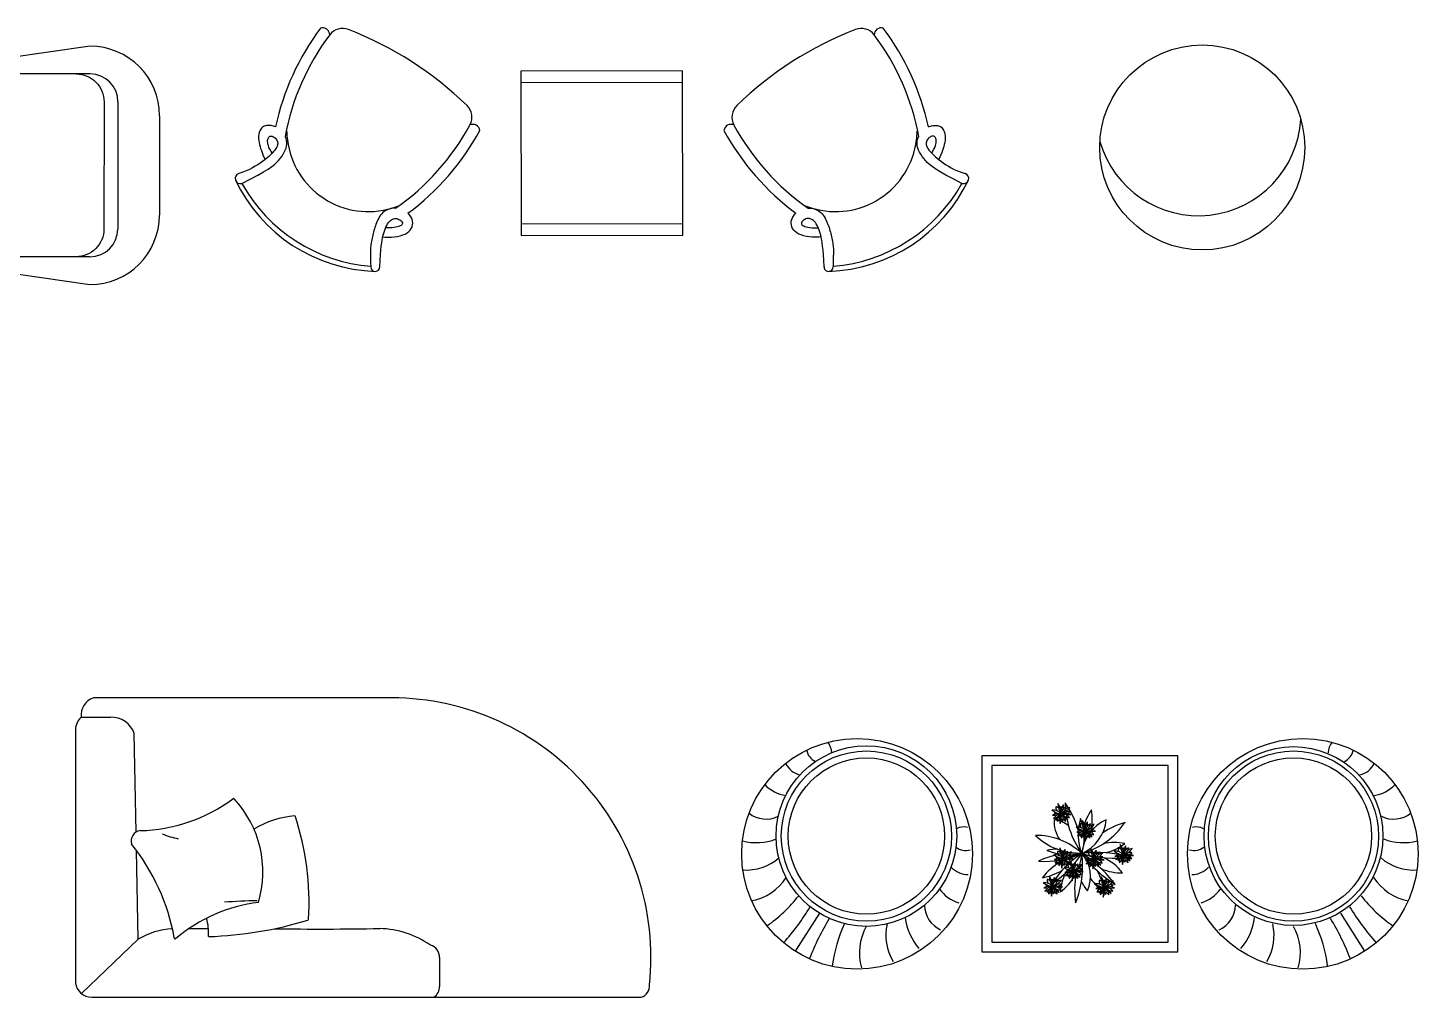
# Model space of a CAD drawing. Header units: metres. Extents: x 285.22 to 293.85, y 171.44 to 179.35.
# Drawn here: x 289.599 to 293.854, y 171.436 to 174.403 of the extents above; entities that cross this region are included whole.
import ezdxf

# ---------------------------------------------------------------- set-up
doc = ezdxf.new("R2010")
doc.units = ezdxf.units.M

msp = doc.modelspace()

# ---------------------------------------------------------------- linework, layer by layer
for p, q in [((289.7901, 174.2614), (289.4417, 174.2617)), ((291.6031, 174.2709), (291.1078, 174.2703)), ((291.1078, 174.2703), (291.1085, 173.7672)), ((291.6032, 174.2349), (291.1079, 174.2343)), ((291.6038, 173.7679), (291.6031, 174.2709)), ((289.875, 174.1763), (289.8746, 173.7869)), ((290.0024, 174.1336), (290.0021, 173.8293)), ((290.3294, 174.1038), (290.3262, 174.1031)), ((290.3329, 174.1042), (290.3294, 174.1038)), ((290.3364, 174.1042), (290.3329, 174.1042)), ((290.3399, 174.104), (290.3364, 174.1042)), ((290.3435, 174.1035), (290.3399, 174.104)), ((290.3472, 174.1027), (290.3435, 174.1035)), ((292.3651, 174.1027), (292.3687, 174.1035)), ((292.3687, 174.1035), (292.3723, 174.104)), ((292.3723, 174.104), (292.3759, 174.1042)), ((292.3759, 174.1042), (292.3794, 174.1042)), ((292.3794, 174.1042), (292.3828, 174.1038)), ((292.3828, 174.1038), (292.3861, 174.1031)), ((290.3057, 174.073), (290.3055, 174.0681)), ((290.3055, 174.0681), (290.3057, 174.0629)), ((290.3063, 174.0776), (290.3057, 174.073)), ((290.3057, 174.0629), (290.3062, 174.0575)), ((290.3074, 174.0819), (290.3063, 174.0776)), ((290.3087, 174.0859), (290.3074, 174.0819)), ((290.3104, 174.0896), (290.3087, 174.0859)), ((290.3125, 174.0929), (290.3104, 174.0896)), ((290.3147, 174.0958), (290.3125, 174.0929)), ((290.3173, 174.0983), (290.3147, 174.0958)), ((290.3201, 174.1003), (290.3173, 174.0983)), ((290.323, 174.1019), (290.3201, 174.1003)), ((290.3262, 174.1031), (290.323, 174.1019)), ((290.3332, 174.058), (290.3337, 174.0611)), ((290.3337, 174.0611), (290.3345, 174.0639)), ((290.3345, 174.0639), (290.3355, 174.0663)), ((290.3355, 174.0663), (290.3368, 174.0683)), ((290.3368, 174.0683), (290.3384, 174.0698)), ((290.3384, 174.0698), (290.3403, 174.0708)), ((290.3403, 174.0708), (290.3423, 174.0714)), ((290.3423, 174.0714), (290.3446, 174.0713)), ((290.3446, 174.0713), (290.347, 174.0708)), ((290.347, 174.0708), (290.3495, 174.0698)), ((290.3508, 174.1017), (290.3472, 174.1027)), ((290.3495, 174.0698), (290.3521, 174.0684)), ((290.3544, 174.1005), (290.3508, 174.1017)), ((290.3521, 174.0684), (290.3545, 174.0667)), ((290.3571, 174.0994), (290.3544, 174.1005)), ((290.3545, 174.0667), (290.3568, 174.0646)), ((290.3568, 174.0646), (290.3589, 174.0623)), ((290.3589, 174.0623), (290.3607, 174.0598)), ((290.3875, 174.0688), (290.3866, 174.0705)), ((290.3895, 174.0636), (290.3875, 174.0688)), ((290.3911, 174.0581), (290.3895, 174.0636)), ((292.3212, 174.0581), (292.3227, 174.0636)), ((292.3227, 174.0636), (292.3248, 174.0688)), ((292.3248, 174.0688), (292.3256, 174.0705)), ((292.3533, 174.0623), (292.3515, 174.0598)), ((292.3554, 174.0646), (292.3533, 174.0623)), ((292.3552, 174.0994), (292.3578, 174.1005)), ((292.3577, 174.0667), (292.3554, 174.0646)), ((292.3602, 174.0684), (292.3577, 174.0667)), ((292.3578, 174.1005), (292.3614, 174.1017)), ((292.3627, 174.0698), (292.3602, 174.0684)), ((292.3614, 174.1017), (292.3651, 174.1027)), ((292.3652, 174.0708), (292.3627, 174.0698)), ((292.3676, 174.0713), (292.3652, 174.0708)), ((292.3699, 174.0714), (292.3676, 174.0713)), ((292.372, 174.0708), (292.3699, 174.0714)), ((292.3738, 174.0698), (292.372, 174.0708)), ((292.3754, 174.0683), (292.3738, 174.0698)), ((292.3767, 174.0663), (292.3754, 174.0683)), ((292.3778, 174.0639), (292.3767, 174.0663)), ((292.3785, 174.0611), (292.3778, 174.0639)), ((292.379, 174.058), (292.3785, 174.0611)), ((292.3861, 174.1031), (292.3892, 174.1019)), ((292.3892, 174.1019), (292.3922, 174.1003)), ((292.3922, 174.1003), (292.3949, 174.0983)), ((292.3949, 174.0983), (292.3975, 174.0958)), ((292.3975, 174.0958), (292.3998, 174.0929)), ((292.3998, 174.0929), (292.4018, 174.0896)), ((292.4018, 174.0896), (292.4035, 174.0859)), ((292.4035, 174.0859), (292.4049, 174.0819)), ((292.4049, 174.0819), (292.4059, 174.0776)), ((292.4059, 174.0776), (292.4065, 174.073)), ((292.4066, 174.0629), (292.406, 174.0575)), ((292.4065, 174.073), (292.4067, 174.0681)), ((292.4067, 174.0681), (292.4066, 174.0629)), ((290.3062, 174.0575), (290.3071, 174.0519)), ((290.3071, 174.0519), (290.3083, 174.0461)), ((290.3083, 174.0461), (290.3099, 174.04)), ((290.3099, 174.04), (290.3117, 174.0337)), ((290.3117, 174.0337), (290.3139, 174.0273)), ((290.3139, 174.0273), (290.3163, 174.0207)), ((290.3163, 174.0207), (290.3189, 174.0139)), ((290.3331, 174.0546), (290.3332, 174.058)), ((290.3333, 174.0509), (290.3331, 174.0546)), ((290.334, 174.0468), (290.3333, 174.0509)), ((290.3353, 174.0422), (290.334, 174.0468)), ((290.3373, 174.0369), (290.3353, 174.0422)), ((290.3401, 174.0309), (290.3373, 174.0369)), ((290.344, 174.024), (290.3401, 174.0309)), ((290.347, 174.0193), (290.342, 174.0144)), ((290.3469, 174.0193), (290.344, 174.024)), ((290.3515, 174.0241), (290.347, 174.0193)), ((290.3553, 174.0287), (290.3515, 174.0241)), ((290.3584, 174.033), (290.3553, 174.0287)), ((290.3608, 174.0371), (290.3584, 174.033)), ((290.3607, 174.0598), (290.3622, 174.0571)), ((290.3625, 174.041), (290.3608, 174.0371)), ((290.3622, 174.0571), (290.3633, 174.0542)), ((290.3636, 174.0446), (290.3625, 174.041)), ((290.3633, 174.0542), (290.3639, 174.0512)), ((290.364, 174.048), (290.3636, 174.0446)), ((290.3639, 174.0512), (290.364, 174.048)), ((290.3803, 174.0156), (290.384, 174.0219)), ((290.384, 174.0219), (290.3871, 174.0281)), ((290.3871, 174.0281), (290.3895, 174.0343)), ((290.3895, 174.0343), (290.3911, 174.0404)), ((290.3919, 174.0524), (290.3911, 174.0581)), ((290.3911, 174.0404), (290.3919, 174.0465)), ((290.3919, 174.0465), (290.3919, 174.0524)), ((292.3203, 174.0465), (292.3204, 174.0524)), ((292.3211, 174.0404), (292.3203, 174.0465)), ((292.3204, 174.0524), (292.3212, 174.0581)), ((292.3228, 174.0343), (292.3211, 174.0404)), ((292.3251, 174.0281), (292.3228, 174.0343)), ((292.3282, 174.0219), (292.3251, 174.0281)), ((292.3319, 174.0156), (292.3282, 174.0219)), ((292.3483, 174.0512), (292.3482, 174.048)), ((292.3482, 174.048), (292.3487, 174.0446)), ((292.349, 174.0542), (292.3483, 174.0512)), ((292.3487, 174.0446), (292.3497, 174.041)), ((292.35, 174.0571), (292.349, 174.0542)), ((292.3497, 174.041), (292.3514, 174.0371)), ((292.3515, 174.0598), (292.35, 174.0571)), ((292.3514, 174.0371), (292.3538, 174.033)), ((292.3538, 174.033), (292.3569, 174.0287)), ((292.3569, 174.0287), (292.3608, 174.0241)), ((292.3608, 174.0241), (292.3652, 174.0193)), ((292.3652, 174.0193), (292.3703, 174.0144)), ((292.3653, 174.0193), (292.3682, 174.024)), ((292.3682, 174.024), (292.3721, 174.0309)), ((292.3721, 174.0309), (292.375, 174.0369)), ((292.375, 174.0369), (292.377, 174.0422)), ((292.377, 174.0422), (292.3782, 174.0468)), ((292.3782, 174.0468), (292.3789, 174.0509)), ((292.3789, 174.0509), (292.3791, 174.0546)), ((292.3791, 174.0546), (292.379, 174.058)), ((292.396, 174.0207), (292.3933, 174.0139)), ((292.3984, 174.0273), (292.396, 174.0207)), ((292.4005, 174.0337), (292.3984, 174.0273)), ((292.4024, 174.04), (292.4005, 174.0337)), ((292.4039, 174.0461), (292.4024, 174.04)), ((292.4051, 174.0519), (292.4039, 174.0461)), ((292.406, 174.0575), (292.4051, 174.0519)), ((290.2953, 173.979), (290.2869, 173.9742)), ((290.3031, 173.9839), (290.2953, 173.979)), ((290.3105, 173.9889), (290.3031, 173.9839)), ((290.3174, 173.994), (290.3105, 173.9889)), ((290.3241, 173.9992), (290.3174, 173.994)), ((290.3189, 174.0139), (290.3219, 174.0071)), ((290.3219, 174.0071), (290.3251, 174.0002)), ((290.3304, 174.0043), (290.3241, 173.9992)), ((290.3251, 174.0002), (290.3252, 174.0001)), ((290.3364, 174.0094), (290.3304, 174.0043)), ((290.3348, 173.9704), (290.3456, 173.9779)), ((290.342, 174.0144), (290.3364, 174.0094)), ((290.3456, 173.9779), (290.3539, 173.9847)), ((290.3539, 173.9847), (290.3606, 173.9909)), ((290.3606, 173.9909), (290.3662, 173.997)), ((290.3662, 173.997), (290.3714, 174.0031)), ((290.3714, 174.0031), (290.3761, 174.0093)), ((290.3761, 174.0093), (290.3803, 174.0156)), ((292.3362, 174.0093), (292.3319, 174.0156)), ((292.3409, 174.0031), (292.3362, 174.0093)), ((292.346, 173.997), (292.3409, 174.0031)), ((292.3517, 173.9909), (292.346, 173.997)), ((292.3583, 173.9847), (292.3517, 173.9909)), ((292.3667, 173.9779), (292.3583, 173.9847)), ((292.3774, 173.9704), (292.3667, 173.9779)), ((292.3703, 174.0144), (292.3758, 174.0094)), ((292.3758, 174.0094), (292.3818, 174.0043)), ((292.3818, 174.0043), (292.3882, 173.9992)), ((292.3903, 174.0071), (292.3871, 174.0002)), ((292.3871, 174.0002), (292.3871, 174.0001)), ((292.3882, 173.9992), (292.3948, 173.994)), ((292.3933, 174.0139), (292.3903, 174.0071)), ((292.3948, 173.994), (292.4018, 173.9889)), ((292.4018, 173.9889), (292.4091, 173.9839)), ((292.4091, 173.9839), (292.4169, 173.979)), ((292.4169, 173.979), (292.4253, 173.9742)), ((290.2569, 173.9609), (290.2449, 173.9569)), ((290.2545, 173.9264), (290.2815, 173.9401)), ((290.2678, 173.9651), (290.2569, 173.9609)), ((290.2778, 173.9696), (290.2678, 173.9651)), ((290.2869, 173.9742), (290.2778, 173.9696)), ((290.2815, 173.9401), (290.3035, 173.9517)), ((290.3035, 173.9517), (290.321, 173.9617)), ((290.321, 173.9617), (290.3348, 173.9704)), ((292.3912, 173.9617), (292.3774, 173.9704)), ((292.4088, 173.9517), (292.3912, 173.9617)), ((292.4307, 173.9401), (292.4088, 173.9517)), ((292.4253, 173.9742), (292.4344, 173.9696)), ((292.4578, 173.9264), (292.4307, 173.9401)), ((292.4344, 173.9696), (292.4444, 173.9651)), ((292.4444, 173.9651), (292.4554, 173.9609)), ((292.4554, 173.9609), (292.4674, 173.9569)), ((290.7047, 173.8482), (290.6995, 173.8462)), ((290.7102, 173.8497), (290.7047, 173.8482)), ((290.7158, 173.8506), (290.7102, 173.8497)), ((290.7217, 173.8509), (290.7158, 173.8506)), ((290.7247, 173.8508), (290.7217, 173.8509)), ((291.9875, 173.8508), (291.9905, 173.8509)), ((291.9905, 173.8509), (291.9964, 173.8506)), ((291.9964, 173.8506), (292.0021, 173.8497)), ((292.0021, 173.8497), (292.0075, 173.8482)), ((292.0075, 173.8482), (292.0127, 173.8462)), ((290.6665, 173.8059), (290.6646, 173.8012)), ((290.6685, 173.8107), (290.6665, 173.8059)), ((290.6707, 173.8155), (290.6685, 173.8107)), ((290.6732, 173.8202), (290.6707, 173.8155)), ((290.6759, 173.8248), (290.6732, 173.8202)), ((290.679, 173.8292), (290.6759, 173.8248)), ((290.6823, 173.8334), (290.679, 173.8292)), ((290.686, 173.8372), (290.6823, 173.8334)), ((290.6901, 173.8406), (290.686, 173.8372)), ((290.6946, 173.8436), (290.6901, 173.8406)), ((290.6995, 173.8462), (290.6946, 173.8436)), ((290.7003, 173.8024), (290.703, 173.8065)), ((290.703, 173.8065), (290.7059, 173.8101)), ((290.7059, 173.8101), (290.709, 173.813)), ((290.709, 173.813), (290.7121, 173.8154)), ((290.7121, 173.8154), (290.7153, 173.8171)), ((290.7153, 173.8171), (290.7186, 173.8183)), ((290.7186, 173.8183), (290.7219, 173.8189)), ((290.7219, 173.8189), (290.7252, 173.8191)), ((290.7252, 173.8191), (290.7285, 173.8187)), ((290.7285, 173.8187), (290.7317, 173.8179)), ((290.7317, 173.8179), (290.7348, 173.8166)), ((290.7348, 173.8166), (290.7377, 173.8149)), ((290.7377, 173.8149), (290.7403, 173.813)), ((290.7403, 173.813), (290.7425, 173.8108)), ((290.7425, 173.8108), (290.7443, 173.8086)), ((290.7443, 173.8086), (290.7454, 173.8062)), ((290.7454, 173.8062), (290.7458, 173.8039)), ((290.7663, 173.8314), (290.7624, 173.8352)), ((290.7701, 173.8267), (290.7663, 173.8314)), ((290.7731, 173.8216), (290.7701, 173.8267)), ((290.7753, 173.8162), (290.7731, 173.8216)), ((290.7766, 173.8106), (290.7753, 173.8162)), ((290.777, 173.805), (290.7766, 173.8106)), ((291.9353, 173.805), (291.9356, 173.8106)), ((291.9356, 173.8106), (291.9369, 173.8162)), ((291.9369, 173.8162), (291.9391, 173.8216)), ((291.9391, 173.8216), (291.9421, 173.8267)), ((291.9421, 173.8267), (291.9459, 173.8314)), ((291.9459, 173.8314), (291.9499, 173.8352)), ((291.9669, 173.8062), (291.9665, 173.8039)), ((291.968, 173.8086), (291.9669, 173.8062)), ((291.9697, 173.8108), (291.968, 173.8086)), ((291.9719, 173.813), (291.9697, 173.8108)), ((291.9745, 173.8149), (291.9719, 173.813)), ((291.9775, 173.8166), (291.9745, 173.8149)), ((291.9806, 173.8179), (291.9775, 173.8166)), ((291.9838, 173.8187), (291.9806, 173.8179)), ((291.987, 173.8191), (291.9838, 173.8187)), ((291.9903, 173.8189), (291.987, 173.8191)), ((291.9936, 173.8183), (291.9903, 173.8189)), ((291.9969, 173.8171), (291.9936, 173.8183)), ((292.0001, 173.8154), (291.9969, 173.8171)), ((292.0033, 173.813), (292.0001, 173.8154)), ((292.0063, 173.8101), (292.0033, 173.813)), ((292.0092, 173.8065), (292.0063, 173.8101)), ((292.012, 173.8024), (292.0092, 173.8065)), ((292.0127, 173.8462), (292.0176, 173.8436)), ((292.0176, 173.8436), (292.0221, 173.8406)), ((292.0221, 173.8406), (292.0262, 173.8372)), ((292.0262, 173.8372), (292.0299, 173.8334)), ((292.0299, 173.8334), (292.0333, 173.8292)), ((292.0333, 173.8292), (292.0363, 173.8248)), ((292.0363, 173.8248), (292.039, 173.8202)), ((292.039, 173.8202), (292.0415, 173.8155)), ((292.0415, 173.8155), (292.0437, 173.8107)), ((292.0437, 173.8107), (292.0458, 173.8059)), ((292.0458, 173.8059), (292.0476, 173.8012)), ((290.6537, 173.7635), (290.6526, 173.7586)), ((290.6548, 173.7683), (290.6537, 173.7635)), ((290.656, 173.7731), (290.6548, 173.7683)), ((290.6572, 173.7778), (290.656, 173.7731)), ((290.6584, 173.7825), (290.6572, 173.7778)), ((290.6598, 173.7872), (290.6584, 173.7825)), ((290.6613, 173.7918), (290.6598, 173.7872)), ((290.6629, 173.7965), (290.6613, 173.7918)), ((290.6646, 173.8012), (290.6629, 173.7965)), ((290.685, 173.7608), (290.6867, 173.7678)), ((290.6867, 173.7678), (290.6886, 173.7745)), ((290.6886, 173.7745), (290.6906, 173.7808)), ((290.6906, 173.7808), (290.6928, 173.7869)), ((290.6928, 173.7869), (290.6951, 173.7925)), ((290.7001, 173.7905), (290.6928, 173.7905)), ((290.6951, 173.7925), (290.6976, 173.7977)), ((290.6976, 173.7977), (290.7003, 173.8024)), ((290.7071, 173.7907), (290.7001, 173.7905)), ((290.7137, 173.7911), (290.7071, 173.7907)), ((290.7124, 173.7624), (290.7217, 173.7632)), ((290.7198, 173.7917), (290.7137, 173.7911)), ((290.7255, 173.7926), (290.7198, 173.7917)), ((290.7217, 173.7632), (290.7305, 173.7645)), ((290.7306, 173.7936), (290.7255, 173.7926)), ((290.7305, 173.7645), (290.7388, 173.7664)), ((290.735, 173.7948), (290.7306, 173.7936)), ((290.7388, 173.7963), (290.735, 173.7948)), ((290.7418, 173.7979), (290.7388, 173.7963)), ((290.7388, 173.7664), (290.7465, 173.7687)), ((290.744, 173.7997), (290.7418, 173.7979)), ((290.7453, 173.8017), (290.744, 173.7997)), ((290.7458, 173.8039), (290.7453, 173.8017)), ((290.7465, 173.7687), (290.7535, 173.7716)), ((290.7535, 173.7716), (290.7597, 173.775)), ((290.7597, 173.775), (290.7649, 173.779)), ((290.7649, 173.779), (290.7693, 173.7835)), ((290.7693, 173.7835), (290.7726, 173.7885)), ((290.7726, 173.7885), (290.775, 173.7938)), ((290.775, 173.7938), (290.7765, 173.7993)), ((290.7765, 173.7993), (290.777, 173.805)), ((291.1084, 173.8032), (291.6037, 173.8039)), ((291.1085, 173.7672), (291.6038, 173.7679)), ((291.9358, 173.7993), (291.9353, 173.805)), ((291.9372, 173.7938), (291.9358, 173.7993)), ((291.9396, 173.7885), (291.9372, 173.7938)), ((291.943, 173.7835), (291.9396, 173.7885)), ((291.9473, 173.779), (291.943, 173.7835)), ((291.9526, 173.775), (291.9473, 173.779)), ((291.9587, 173.7716), (291.9526, 173.775)), ((291.9657, 173.7687), (291.9587, 173.7716)), ((291.9734, 173.7664), (291.9657, 173.7687)), ((291.9665, 173.8039), (291.9669, 173.8017)), ((291.9669, 173.8017), (291.9683, 173.7997)), ((291.9683, 173.7997), (291.9705, 173.7979)), ((291.9705, 173.7979), (291.9735, 173.7963)), ((291.9817, 173.7645), (291.9734, 173.7664)), ((291.9735, 173.7963), (291.9772, 173.7948)), ((291.9772, 173.7948), (291.9817, 173.7936)), ((291.9817, 173.7936), (291.9867, 173.7926)), ((291.9906, 173.7632), (291.9817, 173.7645)), ((291.9867, 173.7926), (291.9924, 173.7917)), ((291.9999, 173.7624), (291.9906, 173.7632)), ((291.9924, 173.7917), (291.9985, 173.7911)), ((291.9985, 173.7911), (292.0052, 173.7907)), ((292.0052, 173.7907), (292.0121, 173.7905)), ((292.0146, 173.7977), (292.012, 173.8024)), ((292.0121, 173.7905), (292.0194, 173.7905)), ((292.0171, 173.7925), (292.0146, 173.7977)), ((292.0194, 173.7869), (292.0171, 173.7925)), ((292.0216, 173.7808), (292.0194, 173.7869)), ((292.0236, 173.7745), (292.0216, 173.7808)), ((292.0255, 173.7678), (292.0236, 173.7745)), ((292.0272, 173.7608), (292.0255, 173.7678)), ((292.0476, 173.8012), (292.0494, 173.7965)), ((292.0494, 173.7965), (292.051, 173.7918)), ((292.051, 173.7918), (292.0524, 173.7872)), ((292.0524, 173.7872), (292.0538, 173.7825)), ((292.0538, 173.7825), (292.0551, 173.7778)), ((292.0551, 173.7778), (292.0563, 173.7731)), ((292.0563, 173.7731), (292.0574, 173.7683)), ((292.0574, 173.7683), (292.0585, 173.7635)), ((292.0585, 173.7635), (292.0596, 173.7586)), ((290.6478, 173.7231), (290.6477, 173.7194)), ((290.6479, 173.7269), (290.6478, 173.7231)), ((290.6482, 173.731), (290.6479, 173.7269)), ((290.6487, 173.7352), (290.6482, 173.731)), ((290.6492, 173.7396), (290.6487, 173.7352)), ((290.6499, 173.7442), (290.6492, 173.7396)), ((290.6507, 173.749), (290.6499, 173.7442)), ((290.6516, 173.7538), (290.6507, 173.749)), ((290.6526, 173.7586), (290.6516, 173.7538)), ((290.6784, 173.708), (290.6796, 173.7222)), ((290.6796, 173.7222), (290.6808, 173.7342)), ((290.6808, 173.7342), (290.6821, 173.7444)), ((290.6821, 173.7444), (290.6835, 173.7531)), ((290.6835, 173.7531), (290.685, 173.7608)), ((290.6855, 173.7626), (290.6927, 173.7622)), ((290.6927, 173.7622), (290.7027, 173.762)), ((290.7027, 173.762), (290.7124, 173.7624)), ((292.0096, 173.762), (291.9999, 173.7624)), ((292.0195, 173.7622), (292.0096, 173.762)), ((292.0268, 173.7626), (292.0195, 173.7622)), ((292.0288, 173.7531), (292.0272, 173.7608)), ((292.0302, 173.7444), (292.0288, 173.7531)), ((292.0315, 173.7342), (292.0302, 173.7444)), ((292.0327, 173.7222), (292.0315, 173.7342)), ((292.0338, 173.708), (292.0327, 173.7222)), ((292.0596, 173.7586), (292.0606, 173.7538)), ((292.0606, 173.7538), (292.0615, 173.749)), ((292.0615, 173.749), (292.0623, 173.7442)), ((292.0623, 173.7442), (292.063, 173.7396)), ((292.063, 173.7396), (292.0636, 173.7352)), ((292.0636, 173.7352), (292.064, 173.731)), ((292.064, 173.731), (292.0643, 173.7269)), ((292.0643, 173.7269), (292.0644, 173.7231)), ((292.0644, 173.7231), (292.0645, 173.7194)), ((289.7895, 173.702), (289.4411, 173.7024)), ((290.6477, 173.7194), (290.6478, 173.7157)), ((290.6478, 173.7157), (290.6478, 173.712)), ((290.6478, 173.712), (290.6479, 173.7083)), ((290.6479, 173.7083), (290.648, 173.7046)), ((290.648, 173.7046), (290.6481, 173.7006)), ((290.6481, 173.6964), (290.648, 173.6922)), ((290.648, 173.6922), (290.6481, 173.6878)), ((290.6481, 173.7006), (290.6481, 173.6964)), ((290.6481, 173.6878), (290.6481, 173.6834)), ((290.6481, 173.6834), (290.6483, 173.6791)), ((290.6483, 173.6791), (290.6485, 173.675)), ((290.6764, 173.6713), (290.6774, 173.6912)), ((290.6774, 173.6912), (290.6784, 173.708)), ((292.0349, 173.6912), (292.0338, 173.708)), ((292.0359, 173.6713), (292.0349, 173.6912)), ((292.064, 173.6791), (292.0637, 173.675)), ((292.0641, 173.6834), (292.064, 173.6791)), ((292.0642, 173.6878), (292.0641, 173.6834)), ((292.0643, 173.7083), (292.0642, 173.7046)), ((292.0642, 173.7046), (292.0642, 173.7006)), ((292.0642, 173.7006), (292.0642, 173.6964)), ((292.0642, 173.6964), (292.0642, 173.6922)), ((292.0642, 173.6922), (292.0642, 173.6878)), ((292.0644, 173.712), (292.0643, 173.7083)), ((292.0645, 173.7157), (292.0644, 173.712)), ((292.0645, 173.7194), (292.0645, 173.7157)), ((289.571, 173.6484), (289.7894, 173.617)), ((290.6485, 173.675), (290.6489, 173.671)), ((292.0637, 173.675), (292.0633, 173.671)), ((290.6918, 172.3519, 0.3429), (289.8004, 172.3519, 0.3429)), ((289.7629, 172.2929, 0.3429), (289.8518, 172.2929, 0.3429)), ((289.7454, 172.255, 0.3429), (289.7454, 171.4807, 0.3429)), ((289.9306, 171.9416, 0.3429), (289.9252, 172.2429, 0.3429)), ((289.9366, 171.6134, 0.3429), (289.9317, 171.8854, 0.3429)), ((292.0217, 171.6933), (291.9478, 171.5766)), ((293.616, 171.6933), (293.6899, 171.5766)), ((290.1519, 171.6459, 0.3429), (290.0921, 171.6459, 0.3429)), ((289.9366, 171.6134, 0.3429), (289.7631, 171.4478, 0.3429)), ((290.8594, 171.5577, 0.3429), (290.8593, 171.4689, 0.3429)), ((289.7951, 171.4362, 0.3429), (291.476, 171.4362, 0.3429))]:
    msp.add_line(p, q)
for points in [[(289.7902, 174.3464), (289.5347, 174.3101, 2.191003), (289.4926, 174.2617)], [(289.7476, 174.2614, -0.414214), (289.8325, 174.1763), (289.8321, 173.787, -0.414214), (289.747, 173.7021)]]:
    msp.add_lwpolyline(points, format="xyb")
for points in [[(292.5189, 171.5748), (293.1189, 171.5748), (293.1189, 172.1748), (292.5189, 172.1748)], [(292.5489, 171.6048), (293.0889, 171.6048), (293.0889, 172.1448), (292.5489, 172.1448)]]:
    msp.add_lwpolyline(points, close=True)
for centre, radius in [((293.1931, 174.0365), 0.3137), ((292.1368, 171.8748), 0.353), ((292.1654, 171.9293), 0.2763), ((292.1654, 171.9293), 0.2604), ((293.5009, 171.8748), 0.353), ((293.4723, 171.9293), 0.2736), ((293.4723, 171.9293), 0.2604), ((292.1654, 171.9293), 0.2392), ((293.4723, 171.9293), 0.2392)]:
    msp.add_circle(centre, radius)
for centre, radius, start, end in [((291.1185, 173.9342), 0.7791, 143.1085, 167.7591), ((290.5012, 174.3809), 0.0219, 0.6905, 105.5266), ((292.211, 174.3809), 0.0219, 74.4734, 179.3095), ((291.5938, 173.9342), 0.7791, 12.2409, 36.8915), ((291.1185, 173.9342), 0.7445, 143.1085, 169.4509), ((290.5627, 174.3514), 0.0495, 68.6693, 143.1085), ((290.1838, 173.3811), 1.0912, 45.8847, 68.6693), ((292.5285, 173.3811), 1.0912, 111.3307, 134.1153), ((292.1496, 174.3514), 0.0495, 36.8915, 111.3307), ((291.5938, 173.9342), 0.7445, 10.5491, 36.8915), ((289.7899, 174.1339), 0.2125, 359.9391, 89.9391), ((289.79, 174.1764), 0.085, 359.9391, 89.9391), ((290.9089, 174.129), 0.0495, 331.4455, 45.8847), ((291.8034, 174.129), 0.0495, 134.1153, 208.5545), ((290.2984, 174.4611), 0.7445, 304.9287, 331.4455), ((290.9612, 174.0853), 0.0219, 9.0274, 113.8636), ((291.751, 174.0853), 0.0219, 66.1364, 170.9726), ((292.4138, 174.4611), 0.7445, 208.5545, 235.0713), ((293.1814, 174.1414), 0.3137, 196.0165, 356.6547), ((290.5113, 174.0805), 0.1193, 177.8511, 190.1129), ((290.2984, 174.4611), 0.7791, 306.5463, 331.4455), ((292.4138, 174.4611), 0.7791, 208.5545, 233.4537), ((292.201, 174.0805), 0.1193, 349.8871, 2.1489), ((290.6413, 174.0896), 0.2493, 186.9127, 286.771), ((292.071, 174.0896), 0.2493, 253.229, 353.0873), ((290.2497, 173.9417), 0.016, 107.4709, 287.4709), ((290.6776, 174.1482), 0.491, 205.4955, 268.2711), ((292.0346, 174.1482), 0.491, 271.7289, 334.5045), ((292.4626, 173.9417), 0.016, 252.5291, 72.5291), ((290.6889, 174.1689), 0.4976, 209.1684, 265.366), ((292.0233, 174.1689), 0.4976, 274.634, 330.8316), ((290.6907, 173.9514), 0.103, 282.6086, 296.7706), ((292.0215, 173.9514), 0.103, 243.2294, 257.3914), ((289.7896, 173.8295), 0.2125, 269.9391, 359.9391), ((289.7896, 173.787), 0.085, 269.9391, 359.9391), ((290.6626, 173.6711), 0.0137, 180.5696, 0.5696), ((292.0496, 173.6711), 0.0137, 179.4304, 359.4304), ((289.8169, 172.3, 0.3429), 0.0546, 107.7074, 187.4168), ((290.7114, 171.5575, 0.3429), 0.7947, 353.9619, 91.4141), ((289.7954, 172.255, 0.3429), 0.05, 130.5939, 179.9772), ((289.8547, 172.2182, 0.3429), 0.0747, 19.2623, 92.229), ((292.0333, 172.2041), 0.0526, 193.1016, 242.9257), ((292.0098, 172.1839), 0.0494, 0.5279, 41.0085), ((293.628, 172.1839), 0.0494, 138.9915, 179.4721), ((293.6044, 172.2041), 0.0526, 297.0743, 346.8984), ((291.9792, 172.1821), 0.068, 206.1897, 255.3718), ((293.6585, 172.1821), 0.068, 284.6282, 333.8103), ((291.9349, 172.1639), 0.1115, 223.7824, 261.6299), ((293.7028, 172.1639), 0.1115, 278.3701, 316.2176), ((289.9297, 172.447, 0.3429), 0.5012, 271.5036, 306.3218), ((290.2283, 172.0408, 0.3429), 0.003, 43.0031, 126.3218), ((289.9908, 171.8193, 0.3429), 0.3278, 343.4849, 43.0031), ((292.7648, 172.0179), 0.02, 177.3463, 214.3867), ((292.7419, 171.9991), 0.02, 53.6976, 81.4479), ((292.7065, 171.9971), 0.0553, 16.0441, 35.3335), ((292.8069, 172.0301), 0.0553, 181.0347, 215.3335), ((292.7919, 172.0099), 0.0323, 162.7458, 201.4439), ((292.7309, 172.0077), 0.0323, 342.7458, 21.4439), ((292.7871, 171.9955), 0.0255, 113.8981, 174.104), ((292.7515, 172.0214), 0.0255, 293.8981, 354.104), ((292.7981, 172.004), 0.0367, 145.5383, 164.4558), ((292.7316, 172.0189), 0.0367, 348.8253, 9.2585), ((293.05, 172.036), 0.2765, 181.0347, 215.3335), ((292.5481, 171.8711), 0.2765, 16.0441, 35.3335), ((290.4401, 171.7028, 0.3429), 0.2892, 94.6149, 121.0252), ((289.631, 171.7276, 0.3429), 0.8289, 356.33, 18.5328), ((291.8586, 172.0669), 0.0856, 232.3285, 295.766), ((292.734, 171.9687), 0.0405, 46.5624, 90.8436), ((292.7612, 172.0386), 0.0405, 226.5624, 270.8436), ((292.7576, 171.9446), 0.0537, 85.5391, 114.6268), ((292.7395, 172.0469), 0.0537, 265.5391, 294.6268), ((292.7697, 171.9584), 0.0405, 101.2054, 142.1916), ((292.7299, 172.0229), 0.0405, 281.2054, 299.3927), ((292.8393, 171.9748), 0.0998, 177.3463, 214.3867), ((292.7248, 171.8807), 0.0998, 53.6976, 81.4479), ((292.748, 171.9632), 0.0375, 91.7019, 101.5379), ((292.7543, 172.0349), 0.0375, 248.4565, 281.5379), ((292.7914, 171.9516), 0.0551, 122.4479, 148.7105), ((292.7147, 172.0267), 0.0551, 302.4479, 328.7105), ((292.7296, 172.0006), 0.0323, 306.2366, 355.5237), ((292.7809, 171.9721), 0.0323, 154.6443, 175.5237), ((292.817, 171.9758), 0.0595, 170.2861, 187.6991), ((292.7028, 171.9902), 0.0595, 337.9745, 7.6991), ((292.7811, 171.9893), 0.0212, 203.2839, 221.9453), ((292.7492, 172.0437), 0.0473, 285.4903, 325.7263), ((292.7714, 171.9251), 0.0736, 73.8469, 97.4626), ((292.7224, 171.9352), 0.0743, 36.2562, 57.9103), ((292.8217, 172.0421), 0.0743, 216.2562, 237.9103), ((292.7461, 171.984), 0.0212, 335.5328, 41.9453), ((292.7823, 172.0688), 0.0736, 253.8469, 277.4626), ((292.7936, 172.0007), 0.0319, 214.1854, 235.0337), ((292.7436, 171.972), 0.0319, 4.6144, 28.6926), ((292.786, 172.0169), 0.0306, 246.3876, 271.4044), ((292.8009, 171.9715), 0.0473, 105.4903, 123.6876), ((292.7626, 171.9675), 0.0306, 37.7343, 66.5513), ((292.7815, 171.9725), 0.0323, 78.242, 101.2871), ((292.7684, 172.0298), 0.0323, 285.0191, 307.5292), ((292.975, 171.9352), 0.1617, 162.7458, 201.4439), ((292.6701, 171.9241), 0.1617, 342.7458, 21.4439), ((292.9511, 171.863), 0.1273, 113.8981, 174.104), ((292.7729, 171.9925), 0.1273, 293.8981, 354.104), ((292.7807, 171.9454), 0.0553, 16.0441, 35.3335), ((292.8811, 171.9783), 0.0553, 181.0347, 215.3335), ((293.0057, 171.9057), 0.1836, 145.5383, 164.4558), ((292.6732, 171.98), 0.1836, 348.8253, 9.2585), ((293.7791, 172.0669), 0.0856, 244.234, 307.6715), ((289.9473, 171.9143, 0.3429), 0.032, 98.1272, 196.9629), ((290.1107, 172.1748, 0.3429), 0.2588, 247.2722, 258.4848), ((292.4631, 171.9078), 0.0494, 76.3113, 116.7919), ((292.8082, 171.917), 0.0405, 46.5624, 90.8436), ((292.8354, 171.9868), 0.0405, 226.5624, 270.8436), ((292.8318, 171.8929), 0.0537, 85.5391, 114.6268), ((292.8136, 171.9952), 0.0537, 265.5391, 294.6268), ((292.8439, 171.9067), 0.0405, 101.2054, 142.1916), ((292.804, 171.9712), 0.0405, 281.2054, 299.3927), ((292.8222, 171.9115), 0.0375, 91.7019, 101.5379), ((292.8285, 171.9831), 0.0375, 248.4565, 281.5379), ((292.8656, 171.8999), 0.0551, 122.4479, 148.7105), ((292.7889, 171.975), 0.0551, 302.4479, 328.7105), ((292.839, 171.9661), 0.02, 177.3463, 214.3867), ((292.8161, 171.9473), 0.02, 53.6976, 81.4479), ((292.8038, 171.9489), 0.0323, 306.2366, 355.5237), ((292.8551, 171.9203), 0.0323, 154.6443, 175.5237), ((292.7613, 172.1041), 0.2365, 285.4903, 325.7263), ((292.8912, 171.9241), 0.0595, 170.2861, 187.6991), ((292.777, 171.9384), 0.0595, 337.9745, 7.6991), ((292.8661, 171.9582), 0.0323, 162.7458, 201.4439), ((292.8051, 171.956), 0.0323, 342.7458, 21.4439), ((292.8613, 171.9438), 0.0255, 113.8981, 174.104), ((292.8257, 171.9696), 0.0255, 293.8981, 354.104), ((292.8234, 171.992), 0.0473, 285.4903, 325.7263), ((292.8455, 171.8734), 0.0736, 73.8469, 97.4626), ((292.8565, 172.0171), 0.0736, 253.8469, 277.4626), ((292.7965, 171.8834), 0.0743, 36.2562, 57.9103), ((292.8959, 171.9903), 0.0743, 216.2562, 237.9103), ((292.8202, 171.9322), 0.0212, 335.5328, 41.9453), ((292.8722, 171.9523), 0.0367, 145.5383, 164.4558), ((292.8057, 171.9671), 0.0367, 348.8253, 9.2585), ((292.8177, 171.9203), 0.0319, 4.6144, 28.6926), ((292.8602, 171.9651), 0.0306, 246.3876, 271.4044), ((292.8751, 171.9197), 0.0473, 105.4903, 123.6876), ((292.8367, 171.9158), 0.0306, 37.7343, 66.5513), ((292.8557, 171.9208), 0.0323, 78.242, 101.2871), ((292.8426, 171.978), 0.0323, 285.0191, 307.5292), ((293.02, 171.7429), 0.2365, 105.4903, 123.6876), ((293.1746, 171.9078), 0.0494, 63.2081, 103.6887), ((289.41, 171.5007, 0.3429), 0.6482, 10.3713, 38.5808), ((291.8277, 172.0859), 0.1766, 256.3269, 290.4035), ((292.4702, 171.938), 0.0526, 234.3941, 284.2182), ((292.6854, 171.7292), 0.2023, 46.5624, 90.8436), ((292.8215, 172.0784), 0.2023, 226.5624, 270.8436), ((292.7118, 171.8608), 0.0553, 16.0441, 35.3335), ((292.8122, 171.8938), 0.0553, 181.0347, 215.3335), ((292.8553, 171.9376), 0.0212, 203.2839, 221.9453), ((292.8677, 171.9489), 0.0319, 214.1854, 235.0337), ((292.9229, 171.748), 0.1615, 78.242, 101.2871), ((292.8574, 172.0343), 0.1615, 285.0191, 307.5292), ((292.9555, 171.8921), 0.02, 177.3463, 214.3867), ((292.9326, 171.8733), 0.02, 53.6976, 81.4479), ((292.9976, 171.9044), 0.0553, 181.0347, 215.3335), ((292.8973, 171.8714), 0.0553, 16.0441, 35.3335), ((292.9826, 171.8842), 0.0323, 162.7458, 201.4439), ((292.9217, 171.882), 0.0323, 342.7458, 21.4439), ((292.9779, 171.8698), 0.0255, 113.8981, 174.104), ((292.9422, 171.8957), 0.0255, 293.8981, 354.104), ((292.9399, 171.918), 0.0473, 285.4903, 325.7263), ((292.9888, 171.8783), 0.0367, 145.5383, 164.4558), ((292.9223, 171.8932), 0.0367, 348.8253, 9.2585), ((292.9916, 171.8458), 0.0473, 105.4903, 123.6876), ((293.1675, 171.938), 0.0526, 255.7818, 305.6059), ((293.81, 172.0859), 0.1766, 249.5965, 283.6731), ((291.7979, 171.9781), 0.1528, 265.9938, 310.6689), ((292.8036, 171.6086), 0.2684, 85.5391, 114.6268), ((292.7127, 172.1201), 0.2684, 265.5391, 294.6268), ((292.8638, 171.6777), 0.2023, 101.2054, 142.1916), ((292.7556, 171.7017), 0.1876, 91.7019, 101.5379), ((292.787, 172.0599), 0.1876, 248.4565, 281.5379), ((292.589, 172.0192), 0.2755, 302.4479, 328.7105), ((292.9723, 171.6436), 0.2755, 122.4479, 148.7105), ((292.7393, 171.8324), 0.0405, 46.5624, 90.8436), ((292.7665, 171.9023), 0.0405, 226.5624, 270.8436), ((292.7629, 171.8083), 0.0537, 85.5391, 114.6268), ((292.7448, 171.9106), 0.0537, 265.5391, 294.6268), ((292.775, 171.8221), 0.0405, 101.2054, 142.1916), ((292.7352, 171.8866), 0.0405, 281.2054, 299.3927), ((292.7533, 171.8269), 0.0375, 91.7019, 101.5379), ((292.7596, 171.8986), 0.0375, 248.4565, 281.5379), ((292.7967, 171.8153), 0.0551, 122.4479, 148.7105), ((292.72, 171.8905), 0.0551, 302.4479, 328.7105), ((292.7701, 171.8816), 0.02, 177.3463, 214.3867), ((292.7472, 171.8628), 0.02, 53.6976, 81.4479), ((292.7349, 171.8644), 0.0323, 306.2366, 355.5237), ((292.7862, 171.8358), 0.0323, 154.6443, 175.5237), ((292.6635, 171.8887), 0.1615, 306.2366, 355.5237), ((292.8223, 171.8395), 0.0595, 170.2861, 187.6991), ((292.7081, 171.8539), 0.0595, 337.9745, 7.6991), ((292.7972, 171.8737), 0.0323, 162.7458, 201.4439), ((292.7362, 171.8714), 0.0323, 342.7458, 21.4439), ((292.7924, 171.8592), 0.0255, 113.8981, 174.104), ((292.7568, 171.8851), 0.0255, 293.8981, 354.104), ((292.7545, 171.9074), 0.0473, 285.4903, 325.7263), ((292.7767, 171.7888), 0.0736, 73.8469, 97.4626), ((292.7277, 171.7989), 0.0743, 36.2562, 57.9103), ((292.827, 171.9058), 0.0743, 216.2562, 237.9103), ((292.7513, 171.8477), 0.0212, 335.5328, 41.9453), ((292.7876, 171.9325), 0.0736, 253.8469, 277.4626), ((292.8034, 171.8677), 0.0367, 145.5383, 164.4558), ((292.7369, 171.8826), 0.0367, 348.8253, 9.2585), ((292.7489, 171.8357), 0.0319, 4.6144, 28.6926), ((292.7913, 171.8806), 0.0306, 246.3876, 271.4044), ((292.8062, 171.8352), 0.0473, 105.4903, 123.6876), ((292.7679, 171.8312), 0.0306, 37.7343, 66.5513), ((292.7868, 171.8362), 0.0323, 78.242, 101.2871), ((292.7737, 171.8935), 0.0323, 285.0191, 307.5292), ((292.7436, 171.822), 0.0553, 16.0441, 35.3335), ((292.844, 171.855), 0.0553, 181.0347, 215.3335), ((292.8351, 171.8289), 0.0367, 145.5383, 164.4558), ((292.7686, 171.8438), 0.0367, 348.8253, 9.2585), ((292.5296, 171.8363), 0.2976, 337.9745, 7.6991), ((292.8723, 171.5111), 0.3681, 73.8469, 97.4626), ((292.9269, 172.2297), 0.3681, 253.8469, 277.4626), ((292.7456, 171.8053), 0.106, 335.5328, 41.9453), ((292.6272, 171.5614), 0.3714, 36.2562, 57.9103), ((293.124, 172.0958), 0.3714, 216.2562, 237.9103), ((292.8347, 171.8299), 0.0405, 46.5624, 90.8436), ((292.8619, 171.8998), 0.0405, 226.5624, 270.8436), ((292.8583, 171.8058), 0.0537, 85.5391, 114.6268), ((292.8401, 171.9081), 0.0537, 265.5391, 294.6268), ((292.8703, 171.8196), 0.0405, 101.2054, 142.1916), ((292.8305, 171.8841), 0.0405, 281.2054, 299.3927), ((292.8487, 171.8244), 0.0375, 91.7019, 101.5379), ((292.855, 171.8961), 0.0375, 248.4565, 281.5379), ((292.892, 171.8128), 0.0551, 122.4479, 148.7105), ((292.8154, 171.8879), 0.0551, 302.4479, 328.7105), ((292.8425, 171.8602), 0.02, 53.6976, 81.4479), ((292.8654, 171.879), 0.02, 177.3463, 214.3867), ((292.8303, 171.8618), 0.0323, 306.2366, 355.5237), ((292.9076, 171.8913), 0.0553, 181.0347, 215.3335), ((292.8072, 171.8583), 0.0553, 16.0441, 35.3335), ((292.8035, 171.8513), 0.0595, 337.9745, 7.6991), ((292.8926, 171.8711), 0.0323, 162.7458, 201.4439), ((292.8316, 171.8689), 0.0323, 342.7458, 21.4439), ((292.8878, 171.8567), 0.0255, 113.8981, 174.104), ((292.8522, 171.8826), 0.0255, 293.8981, 354.104), ((292.8498, 171.9049), 0.0473, 285.4903, 325.7263), ((292.872, 171.7863), 0.0736, 73.8469, 97.4626), ((292.8467, 171.8451), 0.0212, 335.5328, 41.9453), ((292.9224, 171.9032), 0.0743, 216.2562, 237.9103), ((292.823, 171.7964), 0.0743, 36.2562, 57.9103), ((292.883, 171.93), 0.0736, 253.8469, 277.4626), ((292.8987, 171.8652), 0.0367, 145.5383, 164.4558), ((292.8322, 171.8801), 0.0367, 348.8253, 9.2585), ((292.8442, 171.8332), 0.0319, 4.6144, 28.6926), ((292.8867, 171.878), 0.0306, 246.3876, 271.4044), ((292.9016, 171.8327), 0.0473, 105.4903, 123.6876), ((292.8632, 171.8287), 0.0306, 37.7343, 66.5513), ((292.8822, 171.8337), 0.0323, 78.242, 101.2871), ((292.8691, 171.8909), 0.0323, 285.0191, 307.5292), ((292.8282, 171.7232), 0.153, 37.7343, 66.5513), ((292.9247, 171.843), 0.0405, 46.5624, 90.8436), ((292.9519, 171.9129), 0.0405, 226.5624, 270.8436), ((292.9484, 171.8189), 0.0537, 85.5391, 114.6268), ((292.9302, 171.9212), 0.0537, 265.5391, 294.6268), ((292.9604, 171.8327), 0.0405, 101.2054, 142.1916), ((292.9206, 171.8972), 0.0405, 281.2054, 299.3927), ((292.9388, 171.8375), 0.0375, 91.7019, 101.5379), ((292.945, 171.9092), 0.0375, 248.4565, 281.5379), ((292.9054, 171.901), 0.0551, 302.4479, 328.7105), ((292.9821, 171.8259), 0.0551, 122.4479, 148.7105), ((292.9203, 171.8749), 0.0323, 306.2366, 355.5237), ((292.9716, 171.8464), 0.0323, 154.6443, 175.5237), ((293.0077, 171.8501), 0.0595, 170.2861, 187.6991), ((292.8936, 171.8644), 0.0595, 337.9745, 7.6991), ((292.9718, 171.8636), 0.0212, 203.2839, 221.9453), ((292.9621, 171.7994), 0.0736, 73.8469, 97.4626), ((293.0124, 171.9163), 0.0743, 216.2562, 237.9103), ((292.9131, 171.8095), 0.0743, 36.2562, 57.9103), ((292.973, 171.9431), 0.0736, 253.8469, 277.4626), ((292.9368, 171.8582), 0.0212, 335.5328, 41.9453), ((292.9843, 171.875), 0.0319, 214.1854, 235.0337), ((292.9343, 171.8463), 0.0319, 4.6144, 28.6926), ((292.9767, 171.8911), 0.0306, 246.3876, 271.4044), ((292.9533, 171.8418), 0.0306, 37.7343, 66.5513), ((292.9722, 171.8468), 0.0323, 78.242, 101.2871), ((292.9591, 171.904), 0.0323, 285.0191, 307.5292), ((293.8399, 171.9781), 0.1528, 229.3311, 274.0062), ((292.4755, 171.8799), 0.068, 221.948, 271.1302), ((292.6647, 172.0001), 0.2023, 281.2054, 299.3927), ((292.7804, 171.8078), 0.0553, 181.0347, 215.3335), ((292.68, 171.7748), 0.0553, 16.0441, 35.3335), ((292.92, 171.7458), 0.1615, 154.6443, 175.5237), ((292.7864, 171.853), 0.0212, 203.2839, 221.9453), ((292.7711, 171.7936), 0.0405, 46.5624, 90.8436), ((292.7983, 171.8635), 0.0405, 226.5624, 270.8436), ((292.7947, 171.7695), 0.0537, 85.5391, 114.6268), ((292.7765, 171.8718), 0.0537, 265.5391, 294.6268), ((292.7989, 171.8644), 0.0319, 214.1854, 235.0337), ((292.8068, 171.7833), 0.0405, 101.2054, 142.1916), ((292.7669, 171.8478), 0.0405, 281.2054, 299.3927), ((292.7851, 171.7881), 0.0375, 91.7019, 101.5379), ((292.7914, 171.8598), 0.0375, 248.4565, 281.5379), ((292.8285, 171.7765), 0.0551, 122.4479, 148.7105), ((292.7518, 171.8516), 0.0551, 302.4479, 328.7105), ((292.8019, 171.8427), 0.02, 177.3463, 214.3867), ((292.779, 171.8239), 0.02, 53.6976, 81.4479), ((292.7667, 171.8255), 0.0323, 306.2366, 355.5237), ((292.818, 171.7969), 0.0323, 154.6443, 175.5237), ((292.8541, 171.8007), 0.0595, 170.2861, 187.6991), ((292.7399, 171.815), 0.0595, 337.9745, 7.6991), ((292.829, 171.8348), 0.0323, 162.7458, 201.4439), ((292.768, 171.8326), 0.0323, 342.7458, 21.4439), ((292.8182, 171.8142), 0.0212, 203.2839, 221.9453), ((292.8242, 171.8204), 0.0255, 113.8981, 174.104), ((292.7886, 171.8463), 0.0255, 293.8981, 354.104), ((292.7863, 171.8686), 0.0473, 285.4903, 325.7263), ((292.8085, 171.75), 0.0736, 73.8469, 97.4626), ((292.7594, 171.7601), 0.0743, 36.2562, 57.9103), ((292.8588, 171.8669), 0.0743, 216.2562, 237.9103), ((292.8194, 171.8937), 0.0736, 253.8469, 277.4626), ((292.7831, 171.8088), 0.0212, 335.5328, 41.9453), ((293.1003, 171.7645), 0.2976, 170.2861, 187.6991), ((292.8307, 171.8256), 0.0319, 214.1854, 235.0337), ((292.7806, 171.7969), 0.0319, 4.6144, 28.6926), ((292.8231, 171.8417), 0.0306, 246.3876, 271.4044), ((292.838, 171.7964), 0.0473, 105.4903, 123.6876), ((292.7997, 171.7924), 0.0306, 37.7343, 66.5513), ((292.8186, 171.7974), 0.0323, 78.242, 101.2871), ((292.8055, 171.8546), 0.0323, 285.0191, 307.5292), ((292.8816, 171.8332), 0.0323, 154.6443, 175.5237), ((292.9176, 171.837), 0.0595, 170.2861, 187.6991), ((292.8818, 171.8505), 0.0212, 203.2839, 221.9453), ((292.8942, 171.8619), 0.0319, 214.1854, 235.0337), ((292.7332, 171.7456), 0.1593, 4.6144, 28.6926), ((292.9455, 171.9697), 0.153, 246.3876, 271.4044), ((293.1622, 171.8799), 0.068, 268.8698, 318.052), ((291.7816, 171.8942), 0.1663, 281.3402, 326.3895), ((292.4797, 171.8322), 0.1115, 215.69, 253.5374), ((292.7075, 171.7464), 0.0405, 46.5624, 90.8436), ((292.7347, 171.8163), 0.0405, 226.5624, 270.8436), ((292.7312, 171.7223), 0.0537, 85.5391, 114.6268), ((292.713, 171.8246), 0.0537, 265.5391, 294.6268), ((292.7432, 171.7361), 0.0405, 101.2054, 142.1916), ((292.7034, 171.8006), 0.0405, 281.2054, 299.3927), ((292.7216, 171.7409), 0.0375, 91.7019, 101.5379), ((292.7278, 171.8126), 0.0375, 248.4565, 281.5379), ((292.7649, 171.7293), 0.0551, 122.4479, 148.7105), ((292.6882, 171.8045), 0.0551, 302.4479, 328.7105), ((292.7383, 171.7956), 0.02, 177.3463, 214.3867), ((292.7154, 171.7768), 0.02, 53.6976, 81.4479), ((292.7031, 171.7784), 0.0323, 306.2366, 355.5237), ((292.7544, 171.7498), 0.0323, 154.6443, 175.5237), ((292.7905, 171.7535), 0.0595, 170.2861, 187.6991), ((292.6764, 171.7679), 0.0595, 337.9745, 7.6991), ((292.7654, 171.7877), 0.0323, 162.7458, 201.4439), ((292.7045, 171.7854), 0.0323, 342.7458, 21.4439), ((292.7607, 171.7732), 0.0255, 113.8981, 174.104), ((292.725, 171.7991), 0.0255, 293.8981, 354.104), ((292.7227, 171.8214), 0.0473, 285.4903, 325.7263), ((292.7449, 171.7028), 0.0736, 73.8469, 97.4626), ((292.7196, 171.7617), 0.0212, 335.5328, 41.9453), ((292.6959, 171.7129), 0.0743, 36.2562, 57.9103), ((292.7952, 171.8198), 0.0743, 216.2562, 237.9103), ((292.7558, 171.8465), 0.0736, 253.8469, 277.4626), ((292.7716, 171.7817), 0.0367, 145.5383, 164.4558), ((292.7051, 171.7966), 0.0367, 348.8253, 9.2585), ((292.7171, 171.7497), 0.0319, 4.6144, 28.6926), ((292.7595, 171.7946), 0.0306, 246.3876, 271.4044), ((292.7744, 171.7492), 0.0473, 105.4903, 123.6876), ((292.7361, 171.7452), 0.0306, 37.7343, 66.5513), ((292.755, 171.7502), 0.0323, 78.242, 101.2871), ((292.7419, 171.8075), 0.0323, 285.0191, 307.5292), ((292.921, 171.8322), 0.106, 203.2839, 221.9453), ((292.9833, 171.8889), 0.1593, 214.1854, 235.0337), ((292.8664, 171.7437), 0.0405, 46.5624, 90.8436), ((292.8937, 171.8136), 0.0405, 226.5624, 270.8436), ((292.8901, 171.7196), 0.0537, 85.5391, 114.6268), ((292.8719, 171.8219), 0.0537, 265.5391, 294.6268), ((292.9021, 171.7334), 0.0405, 101.2054, 142.1916), ((292.8805, 171.7382), 0.0375, 91.7019, 101.5379), ((292.8868, 171.8098), 0.0375, 248.4565, 281.5379), ((292.9238, 171.7266), 0.0551, 122.4479, 148.7105), ((292.8472, 171.8017), 0.0551, 302.4479, 328.7105), ((292.8972, 171.7928), 0.02, 177.3463, 214.3867), ((292.8743, 171.774), 0.02, 53.6976, 81.4479), ((292.8621, 171.7756), 0.0323, 306.2366, 355.5237), ((292.9394, 171.8051), 0.0553, 181.0347, 215.3335), ((292.839, 171.7721), 0.0553, 16.0441, 35.3335), ((292.8353, 171.7651), 0.0595, 337.9745, 7.6991), ((292.9244, 171.7849), 0.0323, 162.7458, 201.4439), ((292.8634, 171.7827), 0.0323, 342.7458, 21.4439), ((292.9196, 171.7705), 0.0255, 113.8981, 174.104), ((292.884, 171.7964), 0.0255, 293.8981, 354.104), ((292.8816, 171.8187), 0.0473, 285.4903, 325.7263), ((292.9038, 171.7001), 0.0736, 73.8469, 97.4626), ((292.8785, 171.7589), 0.0212, 335.5328, 41.9453), ((292.8548, 171.7102), 0.0743, 36.2562, 57.9103), ((292.9542, 171.817), 0.0743, 216.2562, 237.9103), ((292.9147, 171.8438), 0.0736, 253.8469, 277.4626), ((292.9305, 171.779), 0.0367, 145.5383, 164.4558), ((292.864, 171.7939), 0.0367, 348.8253, 9.2585), ((292.9185, 171.7918), 0.0306, 246.3876, 271.4044), ((292.9334, 171.7465), 0.0473, 105.4903, 123.6876), ((292.895, 171.7425), 0.0306, 37.7343, 66.5513), ((292.9139, 171.7475), 0.0323, 78.242, 101.2871), ((292.9008, 171.8047), 0.0323, 285.0191, 307.5292), ((293.158, 171.8322), 0.1115, 286.4626, 324.31), ((293.8561, 171.8942), 0.1663, 213.6105, 258.6598), ((290.363, 171.2496, 0.3429), 0.48, 96.9341, 130.3061), ((290.3019, 170.5424, 0.3429), 1.1886, 90.0566, 94.8849), ((291.6001, 172.0272), 0.455, 304.9832, 321.9077), ((292.7546, 171.767), 0.0212, 203.2839, 221.9453), ((292.7671, 171.7784), 0.0319, 214.1854, 235.0337), ((292.8623, 171.7979), 0.0405, 281.2054, 299.3927), ((292.9134, 171.747), 0.0323, 154.6443, 175.5237), ((292.9494, 171.7508), 0.0595, 170.2861, 187.6991), ((292.9136, 171.7643), 0.0212, 203.2839, 221.9453), ((292.926, 171.7757), 0.0319, 214.1854, 235.0337), ((292.876, 171.747), 0.0319, 4.6144, 28.6926), ((294.0376, 172.0272), 0.455, 218.0923, 235.0168), ((291.3049, 172.1358), 0.8083, 318.7099, 328.4488), ((292.4596, 171.7011), 0.1766, 186.9163, 220.993), ((292.4285, 171.7199), 0.0856, 181.5539, 244.9914), ((293.2092, 171.7199), 0.0856, 295.0086, 358.4461), ((293.1781, 171.7011), 0.1766, 319.007, 353.0837), ((294.3328, 172.1358), 0.8083, 211.5512, 221.2901), ((290.0584, 171.4057, 0.3429), 0.2408, 93.9665, 120.3856), ((289.9806, 171.6327, 0.3429), 0.1719, 356.2998, 15.2795), ((290.1092, 172.8249, 0.3429), 1.2041, 272.0399, 286.7418), ((290.498, 181.3862, 0.3429), 9.7414, 269.15059, 271.04721), ((290.4552, 171.6747, 0.3429), 0.003, 286.7418, 356.33), ((290.6686, 171.3601, 0.3429), 0.2864, 55.4128, 88.498), ((292.7439, 171.2595), 0.8083, 148.8711, 158.61), ((292.5119, 171.472), 0.455, 155.4121, 172.3366), ((292.3104, 171.5722), 0.1663, 150.9303, 195.9796), ((292.3775, 171.6251), 0.1528, 166.6509, 211.3261), ((293.2602, 171.6251), 0.1528, 328.6739, 13.3491), ((293.3273, 171.5722), 0.1663, 344.0204, 29.0697), ((293.1258, 171.472), 0.455, 7.6634, 24.5879), ((292.8938, 171.2595), 0.8083, 21.39, 31.1289), ((290.0505, 171.618, 0.3429), 0.003, 190.3713, 310.3061), ((290.8194, 171.5577, 0.3429), 0.04, 359.9772, 72.8506), ((289.7951, 171.4862, 0.3429), 0.05, 186.3441, 269.9772), ((290.8193, 171.469, 0.3429), 0.04, 305.153, 359.9772), ((291.4657, 171.4709, 0.3429), 0.0361, 286.5753, 4.7894)]:
    msp.add_arc(centre, radius, start, end)

doc.saveas('drawing.dxf')
